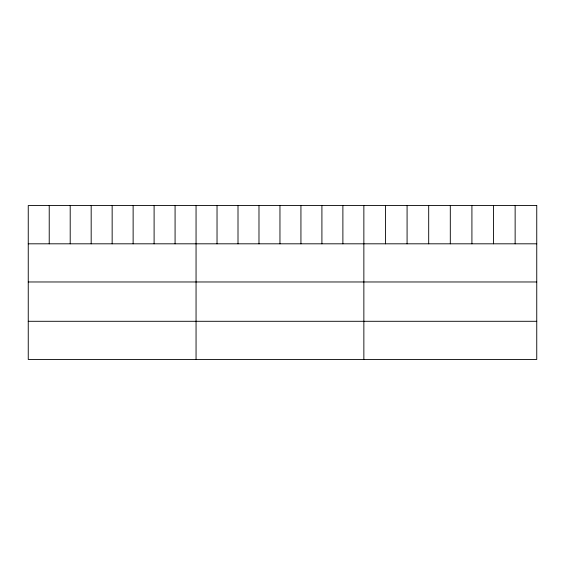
<?xml version="1.0" encoding="UTF-8"?>
<svg xmlns="http://www.w3.org/2000/svg" width="565" height="565" viewBox="0 0 565 565"><rect width="100%" height="100%" fill="white"/><g stroke="black" fill="none" stroke-linecap="round" stroke-linejoin="round"><path stroke-width="0.85" d="M28.25 243.812L536.75 243.812M28.25 281.97L536.75 281.97M28.25 321.294L536.75 321.294M515.139 205.547L515.139 243.812M493.527 205.547L493.527 243.812M471.916 205.547L471.916 243.812M450.305 205.547L450.305 243.812M428.694 205.547L428.694 243.812M407.082 205.547L407.082 243.812M385.471 205.547L385.471 243.812M363.86 205.547L363.86 359.453M342.884 205.547L342.884 243.812M321.909 205.547L321.909 243.812M300.933 205.547L300.933 243.812M279.957 205.547L279.957 243.812M258.982 205.547L258.982 243.812M238.006 205.547L238.006 243.812M217.031 205.547L217.031 243.812M196.055 205.547L196.055 359.453M175.079 205.547L175.079 243.812M154.104 205.547L154.104 243.812M133.128 205.547L133.128 243.812M112.153 205.547L112.153 243.812M91.177 205.547L91.177 243.812M70.201 205.547L70.201 243.812M49.226 205.547L49.226 243.812M536.75 205.547L28.25 205.547L28.25 359.453L536.75 359.453L536.75 205.547"/></g></svg>
